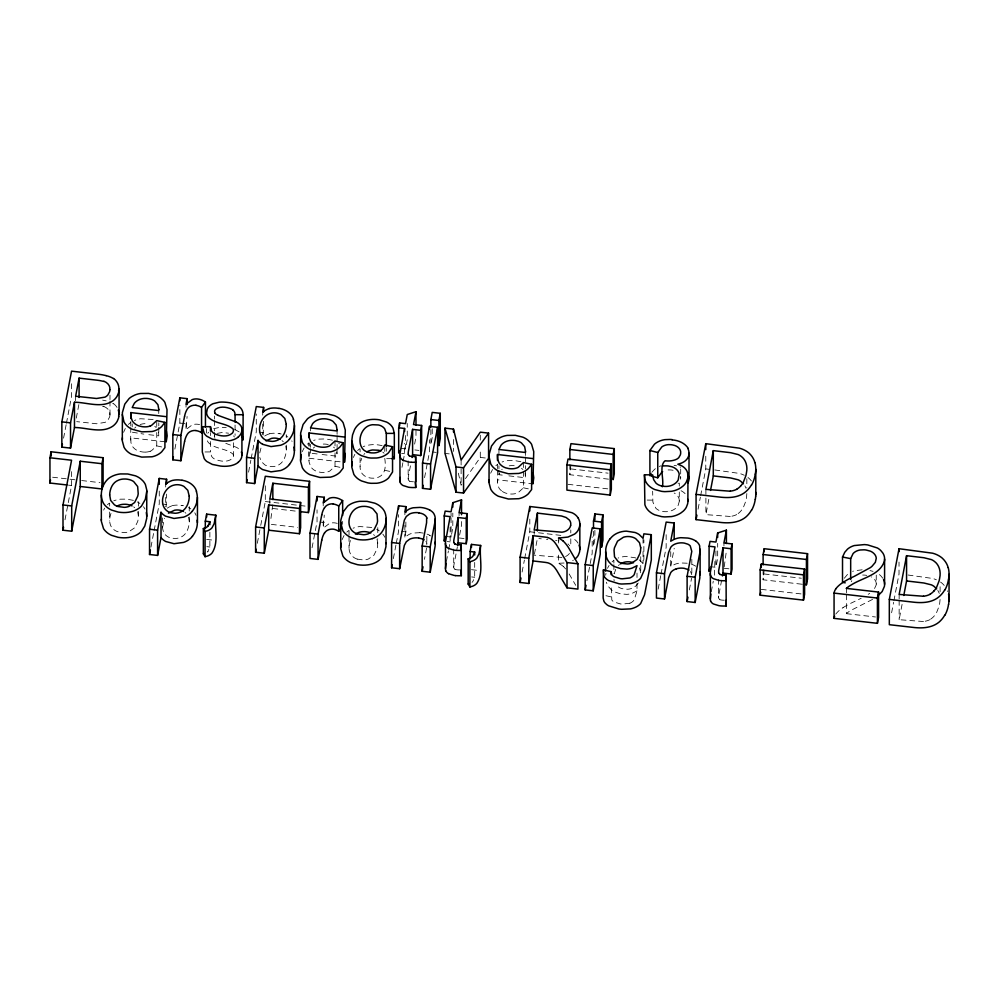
<?xml version="1.0" encoding="UTF-8"?>
<svg xmlns="http://www.w3.org/2000/svg" width="999" height="999" viewBox="0 0 999 999"><rect width="100%" height="100%" fill="white"/><g stroke="black" fill="none" stroke-linecap="round" stroke-linejoin="round"><path stroke-width="0.75" stroke-dasharray="5 3.75" d="M138.424 511.376L138.212 518.981A40.385 31.219 0 0 1 137.675 521.565L134.615 527.797L128.983 531.668A12.388 9.578 0 0 1 124.288 532.617L117.857 531.755A12.4 9.59 0 0 1 114.361 530.007C108.416 526.136 108.903 517.819 111.538 512.1M357.217 559.115A12.4 9.59 0 0 1 353.708 557.367C347.777 553.496 348.264 545.192 350.899 539.46M144.93 452.122L143.856 452.085A16.483 12.75 0 0 1 142.033 451.898L139.298 451.273A12.937 10.002 0 0 1 134.803 448.913L133.454 447.639A13.474 10.415 0 0 1 132.33 446.178L130.956 442.744L130.794 437.862L166.234 441.92M335.015 452.897L335.015 466.271L329.807 471.041A10.777 8.329 0 0 1 328.509 471.615A11.963 9.253 0 0 1 323.201 472.49L322.14 472.477A16.483 12.75 0 0 1 320.317 472.277L317.582 471.653A12.937 10.002 0 0 1 313.074 469.293L311.725 468.019A13.474 10.415 0 0 1 310.614 466.558L309.028 461.825L309.066 452.297M501.51 490.834L500.162 489.56A13.474 10.415 0 0 1 499.038 488.099L497.664 484.665L497.502 479.795L532.942 483.841M189.236 516.97C190.022 524.975 187.737 535.576 178.821 537.937A11.026 8.516 0 0 1 175.037 538.511L171.154 538.074A10.852 8.392 0 0 1 167.82 536.725C160.752 532.917 162.537 523.189 162.587 516.808M286.263 445.104C287.038 453.109 284.752 463.698 275.849 466.071A11.026 8.516 0 0 1 272.065 466.645L268.182 466.208A10.852 8.392 0 0 1 264.835 464.86L261.363 461.638L259.777 457.492M746.84 493.568L746.453 498.089A60.489 46.753 0 0 1 745.816 501.161L743.281 507.667A28.472 22.003 0 0 1 742.045 509.577L740.659 511.276A18.506 14.311 0 0 1 736.663 514.535M162.587 527.21L164.485 518.319M384.777 458.404C385.651 464.647 386.126 473.451 379.42 476.748A11.014 8.516 0 0 1 373.926 478.196L371.665 478.159A15.397 11.901 0 0 1 369.642 477.872L367.045 477.147A11.538 8.916 0 0 1 363.836 475.337C358.641 471.316 359.727 463.748 361.7 458.329M408.204 479.358L408.254 477.597A39.972 30.894 0 0 1 408.491 476.111L411.226 461.8M453.746 567.519L453.796 565.759A39.972 30.894 0 0 1 454.046 564.285L457.33 547.102M718.618 597.802L718.656 596.041M876.26 575.112L876.198 584.927L874.15 589.36M680.706 468.993L680.644 478.733A13.961 10.789 0 0 1 680.581 479.158M679.295 492.045L679.27 501.473L678.234 505.157A13.024 10.065 0 0 1 675.324 508.591L674.313 509.29A14.91 11.526 0 0 1 672.627 510.227L672.04 510.489A12.875 9.953 0 0 1 666.358 511.7L664.984 511.688A15.684 12.125 0 0 1 662.999 511.488L661.313 511.163A11.626 8.991 0 0 1 655.906 508.316L652.884 502.085L652.647 491.221M940.084 599.475L939.709 603.146A60.489 46.753 0 0 1 939.072 606.218L936.538 612.712A28.472 22.003 0 0 1 935.301 614.635L933.928 616.321A18.506 14.311 0 0 1 929.919 619.58M148.801 434.69L158.754 435.826L158.604 432.13M322.103 454.508L337.038 456.218L336.775 452.035M508.878 475.861L525.462 477.759L525.099 473.139M109.977 414.822L109.902 415.596A17.083 13.199 0 0 1 109.565 417.058L107.88 420.179A10.015 7.742 0 0 1 104.995 422.402L96.516 423.751L76.686 421.64M605.681 575.199L605.794 574.263A32.517 25.137 0 0 1 605.993 573.314M259.752 452.947L261.201 447.165M426.585 548.014L424.438 559.353M637.012 583.491L637.012 590.921L634.215 599.912A10.927 8.454 0 0 1 629.87 603.246M63.561 438.174L66.134 424.762M66.421 423.264L71.553 396.428L71.553 381.556M76.274 418.119L78.871 404.533M64.997 519.78L71.566 485.502L71.566 470.629M150.974 547.027L153.834 532.08M154.121 530.581L159.266 503.683L159.266 488.823M174.875 449.1L179.857 423.077L179.857 405.244M166.146 506.905L166.596 494.118M199.575 424.612A14.336 11.076 0 0 0 197.552 424.238A9.203 7.118 0 0 0 192.145 424.912L186.039 429.483L187.1 416.483M248.564 472.165L250.849 460.214M251.136 458.716L256.281 431.818L256.281 413.986M263.162 435.04L263.624 420.766M257.317 543.281L260.452 526.885M260.739 525.387L265.309 501.535L265.309 485.189M270.929 518.493L272.839 504.045M312.063 547.739L317.045 521.728L317.045 509.84M337.262 523.389A14.336 11.076 0 0 0 334.752 522.877A9.203 7.118 0 0 0 329.333 523.551L323.226 528.121L324.288 515.122M401.998 467.307L402.859 462.774M403.146 461.276L404.595 453.721L404.595 443.319M401.086 448.376L405.519 448.876L407.255 439.785L407.255 423.439M414.622 444.093L415.984 436.963L415.984 429.533M393.344 558.603L395.979 544.83M396.278 543.294L398.613 531.043L398.613 514.697M419.93 532.667L413.174 533.054A16.134 12.475 0 0 0 409.203 534.34L404.87 537.1L405.869 531.88L405.869 519.992M424.575 477.647L429.545 451.623L429.545 439.735M446.378 561.513L448.401 550.948M448.688 549.438L450.137 541.883L450.137 527.022M445.154 536.376L451.061 537.05L452.809 527.947L452.809 513.086M459.615 535.114L461.526 525.124L461.526 519.18M522.102 572.027L524.388 560.102M524.675 558.616L529.807 531.768L529.807 516.908M534.415 554.095L537.425 538.361L541.308 538.811M608.528 479.158L569.855 474.737L570.966 464.473M586.925 580.731L592.195 553.184L592.195 536.838M639.135 559.802L643.031 563.511L643.88 559.09L643.88 539.772M658.166 589.11L660.739 575.686M661.026 574.2L666.158 547.352L666.158 532.492M687.225 563.224L680.756 562.961A17.47 13.499 0 0 0 675.049 564.248L670.729 566.47L674.213 548.276M698.064 509.19L700.349 497.265M700.636 495.766L705.769 468.931L705.769 452.584M689.335 589.922L691.558 578.284M730.257 516.471L705.893 514.635L709.128 497.689M711.251 591.795L713.274 581.218M714.422 575.187L714.997 558.791M710.027 566.645L715.933 567.32L717.669 558.229L717.669 543.369M721.64 580.244L718.905 594.555A39.972 30.894 0 0 0 718.656 596.041M724.213 566.82L726.398 550.948M801.785 584.203L763.111 579.782L764.223 569.517M891.608 612.749L893.606 602.31M893.893 600.824L899.025 573.975L899.025 562.087M923.513 621.528L899.15 619.692L902.397 602.747M209.865 532.142L209.865 547.002L207.967 551.273M474.687 562.425L474.687 577.285L472.789 581.543A7.842 6.069 0 0 1 472.052 582.342M132.392 432.217L143.831 434.128M317.133 453.933L310.502 453.184L310.876 452.023M502.247 475.099L498.938 474.725L499.537 473.014M123.576 432.33L125.3 428.459M342.095 539.635L344.056 535.489M353.384 457.48L354.52 454.957A28.034 21.666 0 0 1 354.857 454.358M302.21 451.685L304.108 447.964M490.646 473.226L492.544 469.505M615.709 569.343L614.485 572.989A42.532 32.88 0 0 0 614.323 573.801M851.335 581.668L851.822 580.669M103.621 510.102L104.695 508.129M458.354 473.189L461.113 485.277L461.988 483.816M638.261 583.004L635.676 586.138L631.768 588.374A11.601 8.966 0 0 1 627.384 589.26L622.04 588.648A11.501 8.891 0 0 1 618.181 586.813L616.82 585.664M844.305 578.259L847.477 574.45A17.045 13.174 0 0 1 849.5 572.951M465.447 478.633L480.294 457.43L480.294 450M156.743 432.517L156.743 445.891L151.536 450.661A10.777 8.329 0 0 1 150.237 451.236M523.451 471.466L523.451 487.812L518.244 492.582A10.777 8.329 0 0 1 516.945 493.156A11.963 9.253 0 0 1 511.638 494.043L510.576 494.018A16.483 12.75 0 0 1 508.741 493.818L506.018 493.194A12.937 10.002 0 0 1 501.51 490.834M651.897 472.265L654.507 469.418A18.269 14.123 0 0 1 655.731 468.444M363.886 454.495L364.81 453.484M357.642 450.574L358.604 449.65A17.732 13.711 0 0 1 359.628 448.801M128.409 424.463L129.146 423.776A20.355 15.734 0 0 1 130.769 422.527M618.456 565.459L619.455 564.597M107.455 504.745L108.267 504.02A18.881 14.598 0 0 1 109.128 503.346M346.815 532.117L347.627 531.393A18.881 14.598 0 0 1 348.489 530.719M869.692 593.369L868.206 594.343M637.012 590.921L632.13 593.356A16.021 12.388 0 0 1 626.773 594.355L620.579 593.868L614.51 591.87A16.796 12.975 0 0 1 611.313 589.76L608.816 587.025A25.862 19.992 0 0 1 606.381 582.255M842.969 607.642L847.564 604.944A118.394 91.508 0 0 1 854.432 601.548L861.188 598.264M572.677 560.564L573.351 560.177M872.577 599.388L851.123 610.277A24.363 18.831 0 0 0 850.436 610.676A27.01 20.867 0 0 0 846.378 613.648L846.39 594.343M217.332 433.379L222.09 432.492L228.534 433.191M213.661 428.708L219.131 427.485A22.715 17.557 0 0 1 221.728 427.322L226.236 427.535M629.857 603.221L622.252 604.095A25.737 19.893 0 0 1 620.254 603.883L614.123 602.022A9.503 7.343 0 0 1 613.036 601.298A6.044 4.67 0 0 1 611.825 599.962L611.088 585.014M561.913 557.454L534.203 555.144M564.073 563.011L558.491 563.286L558.491 552.884M862.137 569.792L854.332 570.816A17.895 13.836 0 0 0 852.622 571.391M205.02 451.96L210.464 451.923L211.476 456.081A9.74 7.53 0 0 0 212.475 457.417A9.515 7.355 0 0 0 214.635 459.078C219.992 461.401 227.472 462.712 232.243 458.504A6.219 4.808 0 0 0 232.954 457.492A6.431 4.97 0 0 0 233.404 455.856L233.404 442.482M391.658 458.641L386.313 458.666L385.976 456.855M862.661 575.049L864.035 575.074A18.432 14.248 0 0 1 866.133 575.287L866.795 575.387M647.177 500.074L652.647 500.137M705.769 468.931L708.778 469.268M714.809 469.955L739.41 473.426A23.077 17.845 0 0 1 744.292 475.287M179.857 423.077L187.1 423.913M259.216 432.155L263.624 432.654M414.872 449.95L418.931 450.412M432.23 451.935L436.263 452.397M444.992 453.396L449.238 453.883M480.294 457.43L485.814 458.054M570.966 468.931L608.091 473.164M401.635 453.384L404.595 453.721M568.019 484.315L608.241 488.911M309.066 458.241L344.505 462.3M52.622 477.222L75.562 479.845M81.681 480.544L100.037 482.642M265.309 501.535L306.506 506.243M529.807 531.768L562.999 535.651M908.066 575.012L932.666 578.471A23.077 17.845 0 0 1 936.375 579.795M546.503 539.398L547.802 539.547M555.581 540.447L556.88 540.584M68.481 485.139L71.566 485.502M272.839 508.503L297.59 511.338M162.2 504.02L166.596 504.52M319.942 522.052L324.288 522.552M401.523 531.381L405.869 531.88M459.078 537.962L464.473 538.573M723.938 568.244L729.332 568.856M764.223 573.975L801.348 578.221M447.19 541.545L450.137 541.883M271.378 524.388L297.54 527.372M761.275 589.373L801.498 593.968M206.656 539.398L212.775 540.097M471.478 569.667L477.597 570.367M846.39 613.661L875.499 616.982M206.83 546.653L209.865 547.002M471.64 576.935L474.687 577.285M558.179 540.734L559.078 540.846M102.647 400.137L106.181 400.874M279.058 433.616L279.782 433.741M182.03 505.482L182.755 505.606A18.769 14.498 0 0 1 183.491 505.706M673.064 470.292L672.502 470.179A14.835 11.464 0 0 0 670.779 469.955L668.531 469.917A10.752 8.317 0 0 0 664.46 470.754M523.451 487.812L531.618 489.56M335.015 466.271L343.194 468.019M156.743 445.891L164.91 447.639M328.221 444.555L326.785 444.28A16.009 12.375 0 0 0 324.663 444.068L322.677 444.08A12.612 9.74 0 0 0 319.568 444.58M384.777 470.292L392.545 471.99M870.004 570.591L873.039 571.378M605.981 595.704L611.088 596.903M102.597 406.343L103.884 406.693M371.715 527.447L359.752 526.56A21.366 16.521 0 0 0 353.122 528.196M382.08 445.654L379.458 445.104A28.584 22.103 0 0 0 376.81 444.755A23.589 18.232 0 0 0 365.796 445.741A17.732 13.711 0 0 0 363.124 446.74M153.134 419.505L140.547 418.743A19.992 15.46 0 0 0 134.428 420.492M133.416 500.374L126.648 499.125L120.392 499.188A21.366 16.521 0 0 0 113.774 500.824M520.879 461.725L514.135 460.464L507.255 460.664A19.992 15.46 0 0 0 502.097 462.013M332.442 440.184L325.699 438.923L318.818 439.123A19.992 15.46 0 0 0 313.661 440.472M357.217 559.115L363.648 559.977A12.388 9.578 0 0 0 368.344 559.04L373.976 555.157L377.023 548.926A40.385 31.219 0 0 0 377.572 546.341L377.784 538.748M225.799 443.331L236.164 447.24A12.45 9.628 0 0 1 239.748 449.712M234.802 429.495L239.872 432.305M681.043 490.734L681.618 491.033A14.773 11.414 0 0 1 685.714 494.368M429.632 535.289L430.744 535.926M133.704 506.88L134.69 507.667M521.49 468.256L522.914 469.493M154.783 426.336L156.206 427.572M282.005 440.584L283.329 441.783M184.977 512.45L185.876 513.224M373.564 534.615L374.525 535.464M568.031 543.943L568.768 544.617M333.554 447.102L334.49 447.952M563.236 566.408L562.599 565.859A26.948 20.829 0 0 0 558.466 563.311M690.509 571.503L691.745 574.637M882.791 578.234L880.793 575.811A17.695 13.674 0 0 0 878.133 573.701M578.071 543.181L577.484 542.295A14.585 11.276 0 0 0 572.514 538.211M937.824 590.397L939.31 593.381M569.155 573.975L575.724 585.302M744.904 485.889L746.053 488.324M639.485 567.932L640.734 573.064M196.116 515.409L195.604 514.323A18.769 14.498 0 0 0 194.743 512.774M377.023 539.16L377.784 543.206M137.662 511.8L138.424 515.834M188.599 517.332L189.236 521.428M285.814 446.078L286.263 449.562M426.648 543.394L426.81 544.555M614.173 580.831L613.96 579.457M233.404 455.856L233.379 455.357A4.645 3.596 0 0 0 232.854 453.983C226.011 448.339 215.472 449.125 208.803 442.969A11.089 8.579 0 0 1 207.542 441.246L207.23 440.634A11.888 9.178 0 0 1 206.793 439.385M876.26 584.028L876.26 583.591A10.652 8.229 0 0 0 874.874 579.882L874.575 579.507A12.438 9.615 0 0 0 873.9 578.758A11.426 8.841 0 0 0 871.34 576.885M680.706 477.909L680.669 477.097A9.665 7.468 0 0 0 680.544 476.323M679.295 500.961L679.195 499.463A12.013 9.291 0 0 0 677.572 495.854A12.999 10.052 0 0 0 676.46 494.655A12.125 9.378 0 0 0 674.188 493.007M940.096 586.738L940.096 592.682M899.15 594.43L899.15 598.888M899.15 600.374L899.15 619.692M846.39 588.399L846.39 592.857M763.111 569.38L763.111 579.782M746.84 478.708L746.84 487.624M723.938 542.981L723.938 545.953M718.568 579.333L718.568 597.165M715.933 550.973L715.933 567.32M705.893 489.373L705.893 514.635M691.82 559.24L691.82 574.1M679.295 483.129L679.295 486.101M670.729 551.61L670.729 566.47M643.031 538.249L643.031 544.193M643.031 551.623L643.031 563.511M640.734 556.718L640.734 573.801M637.012 573.089L637.012 577.547M613.886 560.152L613.886 563.124M613.886 564.61L613.886 573.526M594.88 530.294L594.88 539.21L593.506 546.366L593.506 530.019M570.791 529.945L570.791 532.917M570.791 538.861L570.791 546.291M569.855 464.335L569.855 474.737M558.491 538.024L558.491 543.968M534.203 529.87L534.203 534.328M525.462 452.497L525.462 455.469M525.462 456.955L525.462 468.843M525.462 470.329L525.462 477.759M523.451 462.549L523.451 469.98M498.938 449.463L498.938 453.921M498.938 465.809L498.938 468.781M498.938 470.267L498.938 474.725M497.377 464.16L497.377 468.618M497.377 470.104L497.377 481.993M480.294 435.139L480.294 441.083M461.113 460.015L461.113 485.277M459.078 512.699L459.078 515.671M453.708 549.05L453.708 566.883M453.484 439.498L453.484 451.398M451.061 513.274L451.061 516.246M451.061 517.732L451.061 537.05M432.217 428.733L432.217 437.649L430.856 444.817L430.856 428.471M426.835 536.313L426.835 543.743M408.166 460.889L408.166 478.721M405.519 435.502L405.519 448.876M404.87 511.838L404.87 514.81M404.87 525.212L404.87 537.1M386.313 448.264L386.313 451.236M384.777 446.516L384.777 452.46M377.784 527.609L377.784 533.553M360.077 448.913L360.077 451.885M360.077 457.829L360.077 466.745M349.026 530.469L349.026 534.927M349.026 536.413L349.026 548.301M342.645 521.391L342.645 524.363M337.088 429.807L337.088 434.265M337.088 435.751L337.088 447.639M337.038 448.788L337.038 456.218M335.015 441.009L335.015 446.953M323.226 502.859L323.226 505.831M323.226 520.691L323.226 528.121M310.502 427.922L310.502 430.894M310.502 444.268L310.502 447.24M310.502 448.726L310.502 453.184M309.066 443.381L309.066 446.353M308.953 442.619L308.953 445.591M308.953 451.536L308.953 460.452M286.263 434.702L286.263 437.674M269.83 498.951L269.83 503.409M262.712 412.162L262.712 415.134M262.712 424.051L262.712 434.465M235.065 425.062L235.065 435.464M214.585 416.071L214.585 419.043M214.585 420.529L214.585 430.931M214.585 432.417L214.585 436.875M210.464 432.604L210.464 435.576M210.464 441.521L210.464 451.923M206.568 428.534L206.568 432.992M189.236 506.568L189.236 511.026M186.039 404.22L186.039 407.192M186.039 423.539L186.039 429.483M165.684 484.04L165.684 487.012M165.684 497.415L165.684 506.331M158.754 410.564L158.754 413.536M158.804 422.802L158.804 425.774M158.804 427.26L158.754 435.826M156.743 422.115L156.743 426.573M138.424 501.723L138.424 506.181M132.218 423.888L132.218 426.86M130.794 421.516L130.794 425.974M130.794 427.46L130.669 440.072M109.99 395.129L109.99 399.588M109.99 401.074L109.99 414.448M109.665 503.109L109.665 506.081M109.665 512.025L109.665 520.941M75.624 396.253L75.624 400.711M113.686 403.746A18.494 14.298 0 0 1 117.395 408.042M112.7 403.384A20.442 15.797 0 0 1 113.511 403.858M103.983 406.531A10.789 8.342 0 0 1 109.865 414.822M150.25 451.248A11.963 9.253 0 0 1 144.93 452.11M134.665 428.171A13.424 10.377 0 0 1 135.901 426.96M140.11 424.575A12.612 9.74 0 0 1 144.405 423.688L146.391 423.688A16.009 12.375 0 0 1 148.514 423.901M214.997 438.311A4.695 3.634 0 0 1 214.797 437.887M214.585 437.025A4.695 3.634 0 0 1 214.76 435.814M233.579 435.889A8.317 6.431 0 0 1 234.353 436.988M207.842 433.254A12.2 9.428 0 0 1 208.604 432.23M279.795 433.691A18.769 14.498 0 0 1 281.206 434.016M286.214 436.001A18.769 14.498 0 0 1 287.862 437.038M291.758 440.896A18.769 14.498 0 0 1 292.083 441.396M269.33 433.778A17.495 13.524 0 0 1 279.008 433.728M264.71 436.014A18.631 14.398 0 0 1 269.343 433.841M338.711 443.281A19.53 15.097 0 0 1 339.473 443.868M307.43 444.155A20.355 15.734 0 0 1 308.216 443.519M313.324 448.139A13.424 10.377 0 0 1 314.635 446.978M382.779 452.122A10.215 7.905 0 0 1 384.028 453.209M413.424 481.755A13.024 10.065 0 0 1 409.303 481.231M409.415 480.956A3.459 2.672 0 0 1 408.254 479.595M495.866 465.696A20.355 15.734 0 0 1 497.477 464.448M501.76 469.68A13.424 10.377 0 0 1 502.172 469.268M509.215 465.846A12.612 9.74 0 0 1 511.113 465.621L513.099 465.609A16.009 12.375 0 0 1 515.222 465.821M674.075 465.359A19.605 15.147 0 0 1 676.585 465.846M680.082 467.008A19.605 15.147 0 0 1 680.631 467.245M659.215 466.483A18.269 14.123 0 0 1 660.751 465.884M678.483 483.166A8.454 6.543 0 0 1 678.109 483.504M751.398 480.944A27.373 21.154 0 0 0 748.888 478.259A23.077 17.845 0 0 0 747.976 477.522M736.7 514.572A15.11 11.676 0 0 1 730.244 516.408M143.444 506.755A20.367 15.747 0 0 1 145.005 509.053M137.325 501.935A20.355 15.734 0 0 1 139.897 503.471M188.624 507.567A18.769 14.498 0 0 1 190.834 508.903M172.303 505.644A17.495 13.524 0 0 1 181.993 505.606M167.295 508.154A18.631 14.398 0 0 1 172.328 505.706M208.042 551.298A7.842 6.069 0 0 1 207.23 552.072M382.804 534.115A20.367 15.747 0 0 1 384.777 537.237M376.685 529.295A20.355 15.734 0 0 1 379.245 530.844M425.886 541.446A9.441 7.293 0 0 1 427.035 543.294M419.93 532.717A20.292 15.684 0 0 1 423.239 533.104M427.085 534.128A20.292 15.684 0 0 1 429.67 535.239M459.652 569.905A13.024 10.065 0 0 1 454.845 569.393M454.97 569.118A3.459 2.672 0 0 1 453.796 567.757M563.286 566.383A46.204 35.714 0 0 1 565.621 568.943M569.38 545.317A9.578 7.405 0 0 1 569.655 545.679M569.418 553.421A10.952 8.467 0 0 1 568.044 554.932A10.09 7.805 0 0 1 565.546 556.493M635.926 558.079A16.371 12.65 0 0 0 635.039 557.754L626.336 556.48A18.906 14.61 0 0 0 618.081 558.066M612.025 561.938A18.906 14.61 0 0 1 613.498 560.664M607.529 568.319A32.517 25.137 0 0 1 609.078 565.471M691.87 564.373A18.182 14.061 0 0 1 695.704 566.183M724.287 600.199A13.024 10.065 0 0 1 719.705 599.675M719.829 599.4A3.459 2.672 0 0 1 718.656 598.039M835.751 614.11A30.981 23.951 0 0 1 843.019 607.692M944.205 585.426A27.373 21.154 0 0 0 942.144 583.316A23.077 17.845 0 0 0 940.246 581.88M947.489 590.871A27.373 21.154 0 0 1 947.739 591.545M929.957 619.63A15.11 11.676 0 0 1 923.501 621.465"/><path stroke-width="1.5" d="M236.151 422.003A12.45 9.628 0 0 1 240.884 425.836A10.952 8.467 0 0 1 241.895 429.495L241.746 431.406A13.924 10.764 0 0 1 238.262 436.988M238.262 462.25A13.924 10.764 0 0 0 241.795 456.668L241.92 454.757A10.952 8.467 0 0 0 241.346 452.035M674.213 523.014L670.729 541.208L674.163 539.335L674.213 523.014L666.158 522.09L656.455 572.802L656.455 598.064L664.51 598.975L664.51 573.713L668.581 552.572L670.766 547.29A10.852 8.392 0 0 1 676.236 543.631A13.412 10.365 0 0 1 683.254 542.944A15.335 11.851 0 0 1 684.402 543.119L687.811 544.168A8.329 6.431 0 0 1 690.247 545.929L691.783 551.348L687.112 576.298L687.112 601.56L695.167 602.484L699.837 577.897L699.762 571.578M695.654 540.971L696.053 541.246A12.138 9.378 0 0 1 699.675 545.904L699.837 552.634L695.167 577.222L695.167 602.484M399.987 481.793L399.937 453.783L404.595 428.459L398.688 427.784L399.612 422.939L405.519 423.613L407.255 414.523L415.984 411.7L415.984 425.075M399.875 480.394L400.124 477.422M429.632 510.014L430.744 510.664A11.314 8.741 0 0 1 433.641 513.349A15.934 12.313 0 0 1 435.177 517.907A11.801 9.128 0 0 1 435.252 518.731L435.164 520.292A61.838 47.802 0 0 1 434.877 522.34L430.207 546.928L430.207 572.19L422.152 571.278L422.152 546.016L426.585 522.739L426.648 518.131M435.252 518.731L435.164 545.554A61.838 47.802 0 0 1 434.877 547.602L430.207 572.19M445.754 570.716A5.744 4.433 0 0 1 445.542 569.954L445.479 541.945L450.137 516.62L444.23 515.946L445.154 511.101L451.061 511.788L452.809 502.684L461.526 499.862L461.526 514.722M445.429 568.556L446.091 563.024M710.626 600.986A5.744 4.433 0 0 1 710.401 600.237L710.351 572.227L714.997 546.903L709.09 546.228L710.027 541.383L715.933 542.057L717.669 532.966L726.398 530.144L726.398 543.518M710.289 598.838L710.826 593.98M146.803 491.008L145.342 499.3L141.521 506.031A20.03 15.485 0 0 1 133.004 511.226A23.826 18.419 0 0 1 121.166 512.437A29.171 22.552 0 0 1 117.969 512L111.601 510.089A20.08 15.522 0 0 1 106.581 506.918L105.207 505.569A19.243 14.873 0 0 1 103.496 503.321C99.113 495.467 101.661 484.615 108.267 478.758A18.881 14.598 0 0 1 112.013 476.348L112.887 475.936A21.366 16.521 0 0 1 120.392 473.926L127.735 473.976L135.452 475.824A20.355 15.734 0 0 1 140.672 478.796L142.807 480.769A20.367 15.747 0 0 1 145.429 484.615L146.778 490.022L146.716 518.319L144.805 526.023L141.521 531.293A20.03 15.485 0 0 1 133.004 536.488A23.826 18.419 0 0 1 121.166 537.699A29.171 22.552 0 0 1 117.969 537.275L111.601 535.352A20.08 15.522 0 0 1 106.581 532.18L105.207 530.831A19.243 14.873 0 0 1 103.496 528.583L101.349 521.341L101.324 495.042M386.163 518.369L385.939 546.74L384.165 553.384L380.881 558.653A20.03 15.485 0 0 1 372.365 563.848A23.826 18.419 0 0 1 360.527 565.059A29.171 22.552 0 0 1 357.33 564.635L350.961 562.724A20.08 15.522 0 0 1 345.941 559.54L344.568 558.204A19.243 14.873 0 0 1 342.857 555.956L340.709 548.701L340.809 520.254L342.982 512.2L347.627 506.131A18.881 14.598 0 0 1 351.373 503.708L352.247 503.296A21.366 16.521 0 0 1 359.752 501.286L367.095 501.336L374.8 503.184A20.355 15.734 0 0 1 380.032 506.156L382.167 508.129A20.367 15.747 0 0 1 384.777 511.975C387.712 519.005 385.651 527.659 380.881 533.391A20.03 15.485 0 0 1 372.365 538.586M150.237 425.974A10.777 8.329 0 0 0 151.536 425.399L156.743 420.629L164.91 422.365L164.91 447.639L161.701 451.81A19.168 14.823 0 0 1 155.944 455.556A18.407 14.223 0 0 1 152.01 456.78L141.746 457.105L131.681 454.358A19.755 15.272 0 0 1 127.535 451.598A20.342 15.722 0 0 1 126.161 450.249A19.943 15.422 0 0 1 124.013 447.215L122.315 440.909L122.39 412.562L124.8 404.108L129.146 398.514A20.355 15.734 0 0 1 131.643 396.69L134.428 395.229A19.992 15.46 0 0 1 140.547 393.481L148.639 393.406L156.131 395.242A19.53 15.097 0 0 1 161.201 398.226L163.262 400.199A19.905 15.385 0 0 1 164.922 402.46L167.02 409.64L166.234 441.92L167.045 435.926L166.396 431.106M122.29 439.91L122.39 437.824M311.725 442.757L313.087 444.031A12.937 10.002 0 0 0 317.582 446.403L320.317 447.015A16.483 12.75 0 0 0 322.14 447.202L323.201 447.24A11.963 9.253 0 0 0 328.521 446.366A10.777 8.329 0 0 0 329.807 445.779L335.015 441.009L343.194 442.757L343.194 468.019L339.972 472.19A19.168 14.823 0 0 1 334.228 475.936A18.407 14.223 0 0 1 330.294 477.16L320.017 477.485L309.965 474.737A19.755 15.272 0 0 1 305.806 471.978A20.342 15.722 0 0 1 304.433 470.641A19.943 15.422 0 0 1 302.285 467.594L300.587 461.288L300.674 432.942L303.084 424.488L307.43 418.893A20.355 15.734 0 0 1 309.927 417.07L312.699 415.609A19.992 15.46 0 0 1 318.818 413.861L326.923 413.786L334.403 415.621A19.53 15.097 0 0 1 339.473 418.606L341.533 420.579A19.905 15.385 0 0 1 343.194 422.839L345.292 430.032L344.505 462.3L345.092 453.334M300.562 460.289L301.236 454.882M532.942 458.578L497.502 454.52L497.664 459.403L499.038 462.837A13.474 10.415 0 0 0 500.162 464.298L501.51 465.571A12.937 10.002 0 0 0 506.006 467.944L508.741 468.556A16.483 12.75 0 0 0 510.576 468.756L511.638 468.781A11.963 9.253 0 0 0 516.958 467.907A10.777 8.329 0 0 0 518.244 467.32L523.451 462.549L531.618 464.298L531.618 489.56L528.409 493.731A19.168 14.823 0 0 1 522.664 497.477A18.407 14.223 0 0 1 518.718 498.701L508.454 499.025L498.389 496.278A19.755 15.272 0 0 1 494.243 493.518A20.342 15.722 0 0 1 492.869 492.182A19.943 15.422 0 0 1 490.721 489.135L489.023 482.829L489.11 454.483L491.508 446.029L495.866 440.434A20.355 15.734 0 0 1 498.351 438.611L501.136 437.15A19.992 15.46 0 0 1 507.255 435.402L515.359 435.327L522.839 437.162A19.53 15.097 0 0 1 527.909 440.147L529.97 442.12A19.905 15.385 0 0 1 531.63 444.38L533.728 451.573L532.942 483.841L533.753 477.847L533.104 473.026M488.998 481.83L489.11 479.745M605.581 571.091L605.794 548.988A32.517 25.137 0 0 1 610.214 538.598M101.324 520.304L101.361 519.243M340.684 547.664L341.134 543.244M386.313 446.778L386.313 433.404L384.765 428.908A10.215 7.905 0 0 0 378.371 424.962L372.577 424.712A12.125 9.378 0 0 0 368.094 425.999C360.027 430.082 356.83 443.718 363.836 450.074A11.538 8.916 0 0 0 367.045 451.885L369.642 452.609A15.397 11.901 0 0 0 371.665 452.884L373.926 452.934A11.014 8.516 0 0 0 379.433 451.498L382.567 448.938L384.777 445.03L392.545 446.728L392.545 471.99L388.611 477.934A18.644 14.411 0 0 1 384.74 480.769A19.268 14.898 0 0 1 383.241 481.506A18.594 14.373 0 0 1 376.66 483.266L371.153 483.316A27.935 21.591 0 0 1 367.819 482.879L361.626 480.981A19.218 14.86 0 0 1 356.768 477.834L355.444 476.498A19.168 14.823 0 0 1 353.808 474.275L351.773 467.095L351.76 440.809L352.535 434.977L354.52 429.695A28.034 21.666 0 0 1 356.755 426.311L358.604 424.388A17.732 13.711 0 0 1 365.796 420.504A23.589 18.232 0 0 1 376.81 419.493A28.584 22.103 0 0 1 379.458 419.842L386.613 422.065A16.583 12.812 0 0 1 393.007 428.171L394.33 433.366L394.33 458.628L391.658 458.641M351.76 466.071L352.222 461.7M687.687 448.176A16.558 12.8 0 0 1 688.86 454.982A14.236 11.001 0 0 1 685.426 460.714A14.91 11.526 0 0 1 680.082 463.573L677.821 464.223L681.618 465.771A14.773 11.414 0 0 1 687.637 472.989L687.874 476.898A23.901 18.469 0 0 1 687.512 478.921L686.325 481.993A18.894 14.598 0 0 1 683.179 485.939L680.968 487.637A23.152 17.895 0 0 1 678.371 489.123L677.459 489.547A20.942 16.184 0 0 1 671.528 491.296L664.909 491.645A29.346 22.69 0 0 1 661.488 491.321L654.845 489.56A19.443 15.022 0 0 1 649.6 486.401A20.817 16.084 0 0 1 647.827 484.652A19.381 14.985 0 0 1 644.879 479.358L644.43 474.787L652.647 474.875L653.646 479.645L655.906 483.041A11.626 8.991 0 0 0 661.313 485.901L662.999 486.226A15.684 12.125 0 0 0 664.984 486.413L666.358 486.426A12.875 9.953 0 0 0 672.04 485.227L672.627 484.965A14.91 11.526 0 0 0 674.313 484.028L675.324 483.316A13.024 10.065 0 0 0 678.234 479.895L679.195 474.2A12.013 9.291 0 0 0 677.572 470.591A12.999 10.052 0 0 0 676.46 469.393A12.125 9.378 0 0 0 672.015 466.783L668.169 465.946A24.675 19.081 0 0 0 662.362 466.034M687.949 475.736L687.874 502.16A23.901 18.469 0 0 1 687.512 504.195L686.325 507.255A18.894 14.598 0 0 1 683.179 511.201L680.968 512.899A23.152 17.895 0 0 1 678.371 514.385L677.459 514.81A20.942 16.184 0 0 1 671.528 516.57L664.909 516.92A29.346 22.69 0 0 1 661.488 516.583L654.845 514.822A19.443 15.022 0 0 1 649.6 511.663A20.817 16.084 0 0 1 647.827 509.915A19.381 14.985 0 0 1 644.879 504.62L644.43 474.787M845.229 582.829L842.519 582.292L842.519 557.03L844.754 552.285L847.477 549.175A17.045 13.174 0 0 1 850.998 546.84A17.895 13.836 0 0 1 854.332 545.554L864.335 544.592A34.141 26.386 0 0 1 867.781 544.942L877.384 547.976A17.695 13.674 0 0 1 880.793 550.549L882.791 552.971A16.821 12.999 0 0 1 884.527 557.604L884.577 559.74A20.792 16.071 0 0 1 884.377 561.213C879.707 575.249 862.237 577.822 851.123 585.014A24.363 18.831 0 0 0 850.436 585.414A27.01 20.867 0 0 0 846.378 588.386M884.602 559.015L884.577 585.002A20.792 16.071 0 0 1 884.377 586.475L882.142 591.583L877.597 596.091M755.731 470.816L755.356 474.1M755.731 496.078L755.356 499.363M949 575.874L948.613 579.145M949 601.136L948.613 604.407M109.977 389.56L109.902 390.334A17.083 13.199 0 0 1 109.565 391.795L107.88 394.917A10.015 7.742 0 0 1 104.995 397.14L96.516 398.489L75.624 396.253L79.083 378.134L96.591 380.132A78.434 60.627 0 0 1 99.763 380.557L103.884 381.431M166.234 416.658L130.794 412.599L130.832 416.845L132.33 420.916A13.474 10.415 0 0 0 133.454 422.377L134.803 423.651A12.937 10.002 0 0 0 139.298 426.011L142.033 426.635A16.483 12.75 0 0 0 143.856 426.823L144.93 426.86A11.963 9.253 0 0 0 150.25 425.986M344.505 437.038L309.066 432.979L309.228 437.862L310.614 441.296A13.474 10.415 0 0 0 311.725 442.757M66.933 484.965L49.95 483.029L49.95 457.767L51.099 451.773L103.097 457.717L103.097 482.992L101.948 488.973L80.245 486.488L80.245 461.226L101.948 463.711L101.948 488.973M49.95 483.029L50.524 480.032M118.906 391.084A25.2 19.468 0 0 1 118.431 393.119L117.195 396.029A19.705 15.222 0 0 1 112.875 400.874C101.623 408.566 86.601 402.235 74.475 402.247L74.475 427.51L70.529 448.114L61.851 447.127L61.851 421.865L71.553 371.153L97.877 374.175A86.039 66.508 0 0 1 102.035 374.762L106.181 375.612M61.851 447.127L62.425 444.143M70.529 448.114L70.529 422.852L74.475 402.247M80.245 486.488L71.691 531.206L62.999 530.219L62.999 504.957L71.566 460.227L49.95 457.767M62.999 530.219L63.574 527.235M71.691 531.206L71.691 505.944L80.245 461.226M101.948 463.711L103.097 457.717M157.592 555.419L157.592 530.157L161.014 512.275L161.014 537.537L157.592 555.419L149.538 554.495L149.538 529.233L159.266 478.421L166.596 479.258L166.596 483.716M149.538 554.495L150.399 550.012M184.565 441.508L180.881 460.739L172.827 459.815L172.827 434.553L179.857 397.814L187.1 398.651L187.1 404.595M165.684 484.04L166.596 479.258M172.827 459.815L173.414 456.755M187.1 398.651L186.039 404.22L192.145 399.65A9.203 7.118 0 0 1 197.552 398.976A14.336 11.076 0 0 1 202.535 400.374L205.444 401.948L205.444 427.21M180.881 460.739L180.881 435.477L184.565 416.246M205.307 528.646L205.307 521.216L206.656 514.135L215.834 515.184C214.198 527.21 219.231 542.145 212.013 553.059A10.902 8.429 0 0 1 207.48 556.031L205.082 556.705L203.359 553.796L203.359 528.521A7.842 6.069 0 0 0 208.042 526.036M215.834 515.184L214.148 523.676L212.013 527.797A10.902 8.429 0 0 1 207.48 530.769L205.082 531.443L203.359 528.521M262.675 444.305A16.821 12.999 0 0 1 258.004 440.422L258.042 465.671L254.62 483.553L246.566 482.629L246.566 457.367L256.281 406.556L263.624 407.392L263.624 411.85M246.566 482.629L247.128 479.645M263.624 407.392L262.712 412.162A18.631 14.398 0 0 1 269.343 408.579M254.62 483.553L254.62 458.279L258.042 440.409M268.694 530.194L299.475 533.716L299.475 508.454L268.694 504.932L268.694 530.194L264.285 553.221L255.607 552.235L255.607 526.972L265.309 476.261L309.565 481.331L309.565 506.593L308.416 512.574L300.687 511.688M255.607 552.235L256.169 549.25M264.285 553.221L264.285 527.959L268.694 504.932M308.416 512.574L308.416 487.312L272.839 483.241L269.83 498.951L300.624 502.46L300.624 527.722L299.475 533.716M299.475 508.454L300.624 502.46M308.416 487.312L309.565 481.331M321.753 540.147L318.069 559.378L310.015 558.453L310.015 533.191L317.045 496.466L324.288 497.29L324.288 501.748M324.288 497.29L323.226 502.859L329.333 498.289A9.203 7.118 0 0 1 334.752 497.627A14.336 11.076 0 0 1 339.722 499.025L342.645 500.586L342.645 515.447M318.069 559.378L318.069 534.115L321.753 514.885M399.15 450.624L398.688 453.047L398.688 427.784M412.599 429.37L412.599 454.632L420.704 455.569L420.704 430.307L412.599 429.37L408.491 450.849A39.972 30.894 0 0 0 408.254 452.335L408.204 454.095M415.984 411.7L413.524 424.538L421.628 425.462L421.628 450.724L420.704 455.569M418.818 538.024A15.46 11.951 0 0 0 417.145 537.874L416.521 537.849A13.124 10.14 0 0 0 409.578 539.223L406.293 541.758L404.333 545.429L399.65 568.706L391.596 567.782L391.596 542.519L398.613 505.781L405.869 506.618L405.869 512.562M412.05 457.505L412.599 454.632M391.596 567.782L392.182 564.722M405.869 506.618L404.87 511.838L409.203 509.078A16.134 12.475 0 0 1 413.174 507.779L419.93 507.405A20.292 15.684 0 0 1 429.67 509.977M420.704 430.307L421.628 425.462M399.65 568.706L399.65 543.444L404.333 520.154L406.293 516.495L409.59 513.973A13.124 10.14 0 0 1 416.521 512.587L417.145 512.612A15.46 11.951 0 0 1 418.818 512.762M422.515 463.099L429.545 426.361L437.599 427.285L437.599 452.547L430.569 489.285L422.515 488.361L422.515 463.099L430.569 464.011L430.569 489.285M430.856 426.985L430.856 419.555L432.217 412.387L440.272 413.311L440.272 438.573L438.911 445.729L438.911 420.467L440.272 413.311M422.515 488.361L423.101 485.302M430.569 464.011L437.599 427.285M422.152 571.278L423.014 566.808M445.154 536.376L444.23 541.208L444.23 515.946M458.141 517.544L458.141 542.807L466.246 543.731L466.246 518.469L458.141 517.544L454.033 539.023A39.972 30.894 0 0 0 453.796 540.496L453.746 542.257M461.526 499.862L459.078 512.699L467.17 513.623L467.17 538.886L466.246 543.731M457.604 545.666L458.141 542.807M466.246 518.469L467.17 513.623M470.129 551.498L471.478 544.405L480.656 545.454C479.021 557.492 484.053 572.427 476.835 583.341A10.902 8.429 0 0 1 472.302 586.301L469.905 586.987L468.181 584.065L468.181 558.803A7.842 6.069 0 0 0 472.852 556.318L474.687 552.022L470.129 551.498L470.129 558.928M480.656 545.454L478.958 553.946L476.835 558.079A10.902 8.429 0 0 1 472.302 561.038L469.905 561.725L468.181 558.803M547.577 537.512A29.221 22.59 0 0 0 543.968 536.95L533.091 535.689L533.091 560.951L528.783 583.466L520.104 582.467L520.104 557.205L529.807 506.505L562.025 510.239L571.965 512.724A14.585 11.276 0 0 1 577.484 517.032L578.071 517.919M520.104 582.467L520.966 577.996M528.783 583.466L528.783 558.204L533.091 535.689M570.591 525.611A12.188 9.416 0 0 0 570.779 524.425L570.729 523.151A9.578 7.405 0 0 0 569.38 520.054L566.146 517.507L561.55 516.008L537.425 513.099L534.203 529.87L561.913 532.192A12.862 9.94 0 0 0 562.799 532.042A10.09 7.805 0 0 0 568.081 529.695A10.952 8.467 0 0 0 570.604 525.624M566.908 464.86L568.019 459.053L611.338 464.011L611.338 489.273L610.227 495.079L566.908 490.122L566.908 464.86L610.227 469.817L610.227 495.079M569.855 459.877L569.855 449.475L570.966 443.656L614.285 448.613L614.285 473.876L613.174 479.682L613.174 454.42L614.285 448.613M585.177 564.647L592.195 527.922L600.249 528.833L600.249 554.095L593.231 590.834L585.177 589.909L585.177 564.647L593.231 565.571L593.231 590.834M593.506 528.533L593.506 521.103L594.88 513.948L602.934 514.86L602.934 540.122L601.56 547.29L601.56 522.027L602.934 514.86M585.177 589.909L586.051 585.314M610.227 469.817L611.338 464.011M593.231 565.571L600.249 528.833M610.277 538.623L612.037 536.688A18.906 14.61 0 0 1 626.336 531.143L635.039 532.492A16.371 12.65 0 0 1 639.135 534.527L643.031 538.249L643.88 533.828L651.311 534.677L644.58 569.455L640.646 578.321A16.459 12.725 0 0 1 634.303 582.517L632.404 583.166A19.106 14.76 0 0 1 630.357 583.641L621.715 584.028A36.975 28.571 0 0 1 618.905 583.728L608.666 580.569A17.383 13.437 0 0 1 606.78 579.333L605.244 577.909A11.588 8.954 0 0 1 603.846 575.761L603.433 569.842L611.088 571.64L611.825 574.7A6.044 4.67 0 0 0 613.036 576.036A9.503 7.343 0 0 0 614.123 576.76L620.254 578.621A25.737 19.893 0 0 0 622.252 578.821L629.857 577.959A10.927 8.454 0 0 0 634.203 574.65L637.012 565.659L632.13 568.094A16.021 12.388 0 0 1 626.773 569.093L620.579 568.606L614.51 566.608A16.796 12.975 0 0 1 611.313 564.497L608.816 561.763A25.862 19.992 0 0 1 605.931 555.294L605.581 551.773M664.51 598.975L668.581 577.834L670.766 572.552A10.852 8.392 0 0 1 676.236 568.893M751.41 510.214A33.279 25.724 0 0 1 745.691 517.17C738.436 523.001 728.596 523.426 719.742 522.34L696.066 519.63L696.066 494.368L705.769 443.668L739.41 448.164A23.077 17.845 0 0 1 748.9 452.997A27.373 21.154 0 0 1 754.894 462.599M696.066 519.63L696.915 515.159M740.659 486.001L742.045 484.315A28.472 22.003 0 0 0 743.281 482.392L745.816 475.899A60.489 46.753 0 0 0 746.44 472.827C747.801 466.733 746.128 459.702 740.771 456.043A14.161 10.952 0 0 0 738.124 454.533L730.681 452.697L713.298 450.636L705.893 489.373L730.257 491.208M687.112 601.56L687.936 597.202M710.526 490.434L713.298 475.899L713.298 450.636M709.789 567.857L709.09 571.49L709.09 546.228M723.014 547.814L723.014 573.076L731.106 574.013L731.106 548.751L723.014 547.814L718.905 569.293A39.972 30.894 0 0 0 718.656 570.779L718.618 572.539M726.398 530.144L723.938 542.981L732.042 543.906L732.042 569.168L731.106 574.013M722.464 575.948L723.014 573.076M731.106 548.751L732.042 543.906M760.164 569.917L761.275 564.11L804.595 569.055L804.595 594.318L803.483 600.124L760.164 595.179L760.164 569.917L803.483 574.862L803.483 600.124M763.111 564.922L763.111 554.52L764.223 548.713L807.542 553.671L807.542 578.933L806.43 584.74L803.333 584.39M760.164 595.179L760.726 592.27M803.483 574.862L804.595 569.055M806.43 584.74L806.43 559.477L807.542 553.671M835.826 588.886A14.51 11.214 0 0 0 834.065 593.106L834.065 618.369L877.422 623.326L877.422 598.064L878.571 592.07L846.39 588.399M877.422 623.326L878.571 617.332L878.571 592.07M944.667 615.259A33.279 25.724 0 0 1 938.948 622.215C931.692 628.046 921.852 628.483 912.999 627.384L889.322 624.687L889.322 599.412L899.025 548.713L932.666 553.209A23.077 17.845 0 0 1 942.157 558.041A27.373 21.154 0 0 1 948.151 567.644M933.928 591.058L935.301 589.373A28.472 22.003 0 0 0 936.538 587.449L939.072 580.943A60.489 46.753 0 0 0 939.709 577.884C941.07 571.79 939.385 564.76 934.028 561.101A14.161 10.952 0 0 0 931.38 559.59L923.938 557.742L906.568 555.694L899.15 594.43L923.513 596.253M903.783 595.479L906.568 580.956L906.568 555.694M850.673 579.432L850.673 558.628L853.059 553.633A11.251 8.691 0 0 1 855.631 551.56A11.513 8.904 0 0 1 860.089 549.999L864.035 549.812A18.432 14.248 0 0 1 866.133 550.024L870.316 551.136A11.426 8.841 0 0 1 873.9 553.496A12.438 9.615 0 0 1 874.575 554.245L874.874 554.62A10.652 8.229 0 0 1 876.26 558.329L875.336 562.337L872.002 566.308A27.597 21.329 0 0 1 870.341 567.632L854.432 576.273A118.394 91.508 0 0 0 847.552 579.67L842.969 582.38M205.307 521.216L209.865 521.74L207.967 525.998M651.211 476.098L657.754 477.784L657.754 452.522L661.813 446.94A10.552 8.154 0 0 1 663.086 446.141A10.752 8.317 0 0 1 668.531 444.642L670.779 444.692A14.835 11.464 0 0 1 672.502 444.917L674.612 445.442A10.152 7.842 0 0 1 678.671 447.877A10.677 8.242 0 0 1 679.258 448.539A9.665 7.468 0 0 1 680.681 451.835L680.644 453.471A13.961 10.789 0 0 1 680.319 454.932L678.833 457.542A8.454 6.543 0 0 1 676.798 459.128L675.237 459.827A17.058 13.187 0 0 1 665.584 460.826A8.192 6.331 0 0 1 665.084 460.776C658.741 465.884 664.298 479.508 662.349 486.788M657.754 477.784L661.813 472.215A10.552 8.154 0 0 1 662.649 471.653M392.545 446.728L388.611 452.672A18.644 14.411 0 0 1 384.74 455.494A19.268 14.898 0 0 1 383.241 456.243A18.594 14.373 0 0 1 376.66 458.004L371.153 458.054A27.935 21.591 0 0 1 367.819 457.617L361.626 455.719A19.218 14.86 0 0 1 356.768 452.572L355.444 451.236A19.168 14.823 0 0 1 353.808 449.013L351.76 440.809M649.912 475.761L649.912 450.499L654.507 444.155A18.269 14.123 0 0 1 664.847 439.647L670.242 439.448A26.036 20.13 0 0 1 672.152 439.61M650.249 475.012L651.023 473.588M164.91 422.365L161.701 426.548A19.168 14.823 0 0 1 155.944 430.294A18.407 14.223 0 0 1 152.01 431.518L141.746 431.843L131.681 429.095A19.755 15.272 0 0 1 127.535 426.336A20.342 15.722 0 0 1 126.161 424.987A19.943 15.422 0 0 1 124.013 421.953L122.29 414.647M343.194 442.757L339.972 446.928A19.168 14.823 0 0 1 334.228 450.674A18.407 14.223 0 0 1 330.294 451.898L320.017 452.222L309.965 449.475A19.755 15.272 0 0 1 305.806 446.715A20.342 15.722 0 0 1 304.433 445.367A19.943 15.422 0 0 1 302.285 442.332L300.562 435.027M531.618 464.298L528.409 468.469A19.168 14.823 0 0 1 522.664 472.215A18.407 14.223 0 0 1 518.718 473.439L508.454 473.763L498.389 471.016M195.929 430.594A11.901 9.191 0 0 1 201.536 432.704L201.573 407.405L205.444 401.948M201.573 432.667L203.122 430.482M324.538 533.054A8.417 6.506 0 0 1 333.129 529.12A11.901 9.191 0 0 1 338.723 531.343L338.761 506.043L342.645 500.586M338.761 531.306L341.084 528.034M463.548 493.044L463.548 467.782L488.573 433.116L480.294 432.167L461.113 460.015L453.484 429.095L444.992 428.134L444.992 453.396L456.031 492.195L463.548 493.044L488.573 458.379L488.573 433.116M192.495 511.076L190.634 513.036A19.443 15.035 0 0 1 183.579 517.145L173.988 518.456L165.634 516.196A16.821 12.999 0 0 1 160.989 512.287M192.495 536.338L190.634 538.299A19.443 15.035 0 0 1 183.579 542.407L173.988 543.718L165.634 541.458A16.821 12.999 0 0 1 160.989 537.549M289.523 439.21L287.65 441.171A19.443 15.035 0 0 1 280.594 445.279L271.016 446.59L262.662 444.33M289.523 464.473L287.65 466.433A19.443 15.035 0 0 1 280.594 470.541L271.016 471.853L262.662 469.592A16.821 12.999 0 0 1 258.004 465.684M168.456 513.161L174.438 510.277A10.315 7.967 0 0 1 178.209 510.002A11.451 8.841 0 0 1 180.107 510.264A10.577 8.167 0 0 1 183.504 511.488M266.046 440.871L271.453 438.411A10.315 7.967 0 0 1 275.225 438.136A11.451 8.841 0 0 1 277.135 438.399A10.577 8.167 0 0 1 280.007 439.348M355.419 534.103L357.829 532.817A12.5 9.665 0 0 1 362.475 531.68L364.623 531.63A15.547 12.013 0 0 1 366.845 531.855L368.918 532.292A12.425 9.603 0 0 1 370.816 532.979M620.541 563.873L623.426 562.512A11.201 8.654 0 0 1 627.784 561.788L629.095 561.825A13.087 10.115 0 0 1 631.093 562.1L631.73 562.237A11.526 8.904 0 0 1 633.541 562.812M366.933 451.885L368.107 451.261A12.125 9.378 0 0 1 372.577 449.975L378.371 450.224A10.215 7.905 0 0 1 380.956 451.048M116.646 506.368L118.469 505.444A12.5 9.665 0 0 1 123.114 504.32L125.262 504.27A15.547 12.013 0 0 1 127.485 504.483L129.57 504.932A12.425 9.603 0 0 1 132.055 505.894M674.163 539.335L675.049 538.973A17.47 13.499 0 0 1 680.756 537.699L687.849 538.061A18.182 14.061 0 0 1 695.704 540.921M238.311 462.287A15.16 11.713 0 0 1 231.818 465.434L231.256 465.609A25.012 19.343 0 0 1 220.379 466.034L212.35 464.423L206.818 461.513A15.297 11.826 0 0 1 204.183 458.516L202.31 451.985L202.31 426.723L210.464 426.66L211.476 430.806A9.74 7.53 0 0 0 212.475 432.155A9.515 7.355 0 0 0 214.635 433.816C219.992 436.138 227.472 437.45 232.243 433.241A6.219 4.808 0 0 0 232.954 432.23A6.431 4.97 0 0 0 233.404 430.594L233.379 430.094A4.645 3.596 0 0 0 232.854 428.721C226.011 423.077 215.472 423.863 208.803 417.707A11.089 8.579 0 0 1 207.542 415.984L207.23 415.372A11.888 9.178 0 0 1 206.593 412.837L207.268 409.091A12.2 9.428 0 0 1 209.041 406.481L209.515 406.006A13.149 10.165 0 0 1 212.987 403.733L219.131 402.222A22.715 17.557 0 0 1 221.728 402.06C229.945 402.098 243.107 404.145 243.107 414.735L243.107 439.997L242.12 435.252M386.313 433.404L394.33 433.366M399.987 481.793A5.744 4.433 0 0 0 400.212 482.542A8.054 6.231 0 0 0 403.009 485.502L408.516 487.237A25.012 19.343 0 0 0 409.927 487.412A30.832 23.826 0 0 0 415.771 487.487L415.659 456.618L414.597 456.605M415.771 487.512L415.122 481.88M448.539 548.426L454.07 550.137A25.012 19.343 0 0 0 455.469 550.312A30.832 23.826 0 0 0 461.313 550.387L461.213 544.792L460.152 544.767M460.939 570.042L461.326 575.686A30.832 23.826 0 0 1 455.469 575.599M710.576 575.736A8.054 6.231 0 0 0 713.423 578.683L718.93 580.419A25.012 19.343 0 0 0 720.329 580.594A30.832 23.826 0 0 0 726.186 580.669L726.073 575.062L725.012 575.049M725.798 600.324L726.186 605.956A30.832 23.826 0 0 1 720.329 605.881A25.012 19.343 0 0 1 718.93 605.681L713.398 603.97A8.054 6.231 0 0 1 710.576 601.011M232.817 409.877A8.317 6.431 0 0 1 234.852 412.949L235.065 414.66L243.107 414.735M430.856 419.555L438.911 420.467M569.855 449.475L613.174 454.42M713.298 475.899L730.681 477.959L738.124 479.795A14.161 10.952 0 0 1 740.771 481.318L743.443 483.816M61.851 421.865L70.529 422.852M172.827 434.553L180.881 435.477M444.992 428.134L456.031 466.933L463.548 467.782M696.066 494.368L719.742 497.077C728.546 498.101 738.486 497.852 745.616 491.845A33.279 25.724 0 0 0 751.41 484.952M74.475 427.51C86.601 427.497 101.623 433.841 112.862 426.136A19.705 15.222 0 0 0 117.195 421.303L118.431 418.394A25.2 19.468 0 0 0 118.906 416.346M246.566 457.367L254.62 458.279M593.506 521.103L601.56 522.027M763.111 554.52L806.43 559.477M906.568 580.956L923.938 583.004L931.38 584.852A14.161 10.952 0 0 1 934.028 586.363L936.7 588.861M62.999 504.957L71.691 505.944M255.607 526.972L264.285 527.959M310.015 533.191L318.069 534.115M391.596 542.519L399.65 543.444M422.152 546.016L430.207 546.928M520.104 557.205L528.783 558.204M547.564 537.524L547.952 537.637A13.287 10.265 0 0 1 551.648 539.448L553.708 541.246A31.444 24.301 0 0 1 555.407 543.331A68.594 53.022 0 0 1 556.755 545.242L567.007 562.574L577.922 563.823L577.922 589.085L567.007 587.837L556.755 570.504A68.594 53.022 0 0 0 555.419 568.593A31.444 24.301 0 0 0 553.721 566.508L551.648 564.697A13.287 10.265 0 0 0 547.964 562.874L547.564 562.787A29.221 22.59 0 0 0 543.968 562.225L533.091 560.951M656.455 572.802L664.51 573.713M687.112 576.298L695.167 577.222M834.065 593.106L877.422 598.064M889.322 599.412L912.999 602.122C921.802 603.159 931.742 602.897 938.873 596.903A33.279 25.724 0 0 0 944.667 589.997M149.538 529.233L157.592 530.157M279.058 408.354L279.782 408.479A18.769 14.498 0 0 1 292.682 417.17L293.556 419.418M182.03 480.219L182.755 480.344A18.769 14.498 0 0 1 195.654 489.035L196.541 491.296M842.519 557.03L850.673 558.628M649.912 450.499L657.754 452.522M357.217 533.853L363.648 534.715A12.388 9.578 0 0 0 368.344 533.778L373.976 529.895L377.023 523.663A40.385 31.219 0 0 0 377.572 521.078L377.023 513.898L373.052 508.978A12.425 9.603 0 0 0 368.918 507.03L366.845 506.58A15.547 12.013 0 0 0 364.623 506.368L362.475 506.418A12.5 9.665 0 0 0 357.829 507.554C348.801 511.151 345.379 526.098 353.708 532.105A12.4 9.59 0 0 0 357.217 533.853M217.982 415.322L218.331 415.472A37.662 29.108 0 0 0 219.131 415.771L236.164 421.978M402.984 460.264L408.516 461.975A25.012 19.343 0 0 0 409.927 462.15A30.832 23.826 0 0 0 415.771 462.225M448.539 573.688L454.07 575.399A25.012 19.343 0 0 0 455.469 575.574M563.236 541.146L562.599 540.596A26.948 20.829 0 0 0 558.466 538.049L567.932 537.075L574.587 534.09A16.134 12.463 0 0 0 578.246 530.069L579.457 526.997A19.243 14.873 0 0 0 578.121 517.894M577.922 563.823L569.155 548.713A46.204 35.714 0 0 0 563.286 541.121M146.341 512.475L146.803 516.271M394.068 456.555L394.33 458.628M399.987 456.531L399.875 455.132M687.849 499.313L687.949 500.998M202.31 426.723L204.171 433.254A15.297 11.826 0 0 0 206.818 436.251L212.35 439.16L220.367 440.834A25.012 19.343 0 0 0 231.281 440.422L231.83 440.197A15.16 11.713 0 0 0 238.311 437.025M386.126 542.644L386.163 543.631M488.998 456.568L490.721 463.873A19.943 15.422 0 0 0 492.869 466.92A20.342 15.722 0 0 0 494.243 468.256A19.755 15.272 0 0 0 498.389 471.016M884.602 584.278L884.527 582.867A16.821 12.999 0 0 0 883.516 579.507M340.684 522.402L342.857 530.694A19.243 14.873 0 0 0 344.568 532.942L345.941 534.278A20.08 15.522 0 0 0 350.961 537.462L357.33 539.373A29.171 22.552 0 0 0 360.527 539.81A23.826 18.419 0 0 0 372.377 538.611M710.289 573.576L710.401 574.974A5.744 4.433 0 0 0 710.626 575.724M445.429 543.294L445.542 544.692A5.744 4.433 0 0 0 445.754 545.454M949.05 574.288L949.05 599.55M899.025 548.713L899.025 551.685M764.223 548.713L764.223 551.685M761.275 564.11L761.275 567.082M755.793 469.243L755.793 494.505M726.073 575.062L726.186 605.956M717.669 532.966L717.669 537.425M705.769 443.668L705.769 449.612M700.112 549.138L700.099 574.937M689.01 453.259L689.01 478.521M651.311 534.677L651.311 559.939L644.58 594.717L640.646 603.583A16.459 12.725 0 0 1 634.303 607.779L632.404 608.428A19.106 14.76 0 0 1 630.357 608.903L621.715 609.29A36.975 28.571 0 0 1 618.905 608.99L608.666 605.831A17.383 13.437 0 0 1 606.78 604.595L605.244 603.171A11.588 8.954 0 0 1 603.846 601.023L603.146 597.926L603.433 569.842M611.088 571.64L611.088 574.612M594.88 513.948L594.88 519.892M579.832 523.763L579.832 549.537M567.007 562.574L567.007 587.837M537.425 513.099L537.425 530.931M529.807 506.505L529.807 510.964M497.502 454.52L497.502 460.477M474.687 552.022L474.687 554.994M471.478 544.405L471.478 547.377M469.905 561.725L469.905 586.987M461.213 544.792L461.326 575.686M456.031 466.933L456.031 492.195M453.484 429.095L453.484 432.067M452.809 502.684L452.809 507.142M429.545 426.361L429.545 429.333M415.659 456.618L415.659 481.88M404.595 428.459L404.595 431.431M399.612 422.939L399.612 425.911M398.613 505.781L398.613 508.753M317.045 496.466L317.045 500.924M309.066 432.979L309.066 437.437M294.48 425.499L294.48 450.761M272.839 483.241L272.839 499.587M241.92 429.495L241.92 455.119M235.065 414.66L235.065 422.09M210.464 426.66L210.464 431.118M209.865 521.74L209.865 524.712M206.656 514.135L206.656 517.107M205.082 531.443L205.082 556.705M197.452 497.365L197.452 522.627M179.857 397.814L179.857 400.786M159.266 478.421L159.266 484.365M130.794 412.599L130.794 418.544M119.068 388.773L119.068 414.498M79.083 378.134L79.083 397.452M51.099 451.773L51.099 456.231M118.294 410.089A18.494 14.298 0 0 1 118.581 416.296M113.686 378.484A18.494 14.298 0 0 1 118.581 391.034M106.156 375.674A20.442 15.797 0 0 1 113.511 378.596M103.983 381.268A10.789 8.342 0 0 1 109.865 389.56M184.603 441.508A32.005 24.738 0 0 1 187.25 434.378A8.417 6.506 0 0 1 195.941 430.482M184.603 416.246A32.005 24.738 0 0 1 187.25 409.115A8.417 6.506 0 0 1 195.941 405.219M195.929 405.332A11.901 9.191 0 0 1 201.536 407.43M218.007 415.272A7.53 5.819 0 0 1 215.135 413.349M215.185 413.324A4.695 3.634 0 0 1 215.784 409.128C220.404 405.906 227.01 407.068 231.868 409.215A7.817 6.044 0 0 1 232.804 409.877M293.981 447.09A32.979 25.499 0 0 1 289.41 464.423M293.356 419.468A32.979 25.499 0 0 1 289.41 439.16M269.33 408.516A17.495 13.524 0 0 1 279.008 408.466M414.585 456.456A13.024 10.065 0 0 1 409.303 455.969M409.415 455.694A3.459 2.672 0 0 1 408.254 454.333M399.987 456.531A5.744 4.433 0 0 0 400.212 457.28A8.054 6.231 0 0 0 403.009 460.239M687.874 482.954A14.236 11.001 0 0 0 688.835 480.244A16.558 12.8 0 0 0 688.798 476.386M672.127 439.91A19.605 15.147 0 0 1 688.024 448.039M755.232 499.35A48.014 37.113 0 0 1 751.61 510.277M755.706 492.195A41.009 31.693 0 0 1 755.694 496.078M755.232 474.088A48.014 37.113 0 0 1 751.61 485.014M754.969 462.587A41.009 31.693 0 0 1 755.694 470.816M740.646 486.001A18.506 14.311 0 0 1 736.663 489.273M736.7 489.31A15.11 11.676 0 0 1 730.244 491.146M197.153 520.154A32.979 25.499 0 0 1 192.382 536.288M165.734 484.065A18.631 14.398 0 0 1 172.328 480.444A17.495 13.524 0 0 1 181.993 480.332M196.328 491.333A32.979 25.499 0 0 1 192.382 511.026M204.333 553.533A7.842 6.069 0 0 1 203.346 553.758M321.79 540.147A32.005 24.738 0 0 1 324.438 533.016M321.79 514.885A32.005 24.738 0 0 1 324.438 507.754M324.538 507.792A8.417 6.506 0 0 1 333.129 503.858M333.129 503.971A11.901 9.191 0 0 1 338.723 506.081M418.793 538.211A9.441 7.293 0 0 1 424.113 539.897M435.252 543.993A11.801 9.128 0 0 0 435.214 543.169A15.934 12.313 0 0 0 435.052 542.17M418.793 512.949A9.441 7.293 0 0 1 427.035 518.031M448.551 573.663A8.054 6.231 0 0 1 445.716 570.729M460.127 544.617A13.024 10.065 0 0 1 454.845 544.13M454.97 543.856A3.459 2.672 0 0 1 453.796 542.494M448.551 548.401A8.054 6.231 0 0 1 445.716 545.466M469.155 583.803A7.842 6.069 0 0 1 468.169 584.04M575.162 558.903A16.134 12.463 0 0 0 578.246 555.332L579.457 552.26A19.243 14.873 0 0 0 579.045 545.067M676.236 568.881A13.412 10.365 0 0 1 683.254 568.206A15.335 11.851 0 0 1 684.402 568.381L687.811 569.43A8.329 6.431 0 0 1 688.973 570.092M724.999 574.9A13.024 10.065 0 0 1 719.705 574.413M719.829 574.138A3.459 2.672 0 0 1 718.656 572.777M834.065 618.369A14.51 11.214 0 0 1 834.664 616.183M835.751 588.848A30.981 23.951 0 0 1 843.019 582.429M948.501 604.407A48.014 37.113 0 0 1 944.867 615.322M948.563 594.318A41.009 31.693 0 0 1 948.963 601.136M948.501 579.133A48.014 37.113 0 0 1 944.867 590.059M948.238 567.632A41.009 31.693 0 0 1 948.963 575.874M933.903 591.046A18.506 14.311 0 0 1 929.919 594.318M929.957 594.368A15.11 11.676 0 0 1 923.501 596.203M640.734 547.802L640.509 550.899A40.709 31.456 0 0 1 639.984 553.434L637.075 559.452L631.768 563.111A11.601 8.966 0 0 1 627.384 563.998L622.04 563.386A11.501 8.891 0 0 1 618.181 561.55L614.522 556.83L614.035 550.299A42.532 32.88 0 0 1 614.485 547.727L617.544 541.158L623.426 537.25A11.201 8.654 0 0 1 627.784 536.525L629.095 536.563A13.087 10.115 0 0 1 631.093 536.838L631.73 536.975A11.526 8.904 0 0 1 635.714 538.673L639.485 542.669L640.734 547.802M109.678 494.905L110.652 500.412L114.361 504.745A12.4 9.59 0 0 0 117.857 506.493L124.288 507.355A12.388 9.578 0 0 0 128.983 506.406L134.615 502.534L137.675 496.303A40.385 31.219 0 0 0 138.212 493.718L137.662 486.525L133.704 481.618A12.425 9.603 0 0 0 129.57 479.67L127.485 479.22A15.547 12.013 0 0 0 125.262 479.008L123.114 479.058A12.5 9.665 0 0 0 118.469 480.182C112.55 482.405 109.828 488.961 109.678 494.905M189.236 496.166C189.286 502.997 186.001 510.826 178.821 512.674A11.026 8.516 0 0 1 175.037 513.249L171.154 512.812A10.852 8.392 0 0 1 167.82 511.463C157.705 504.97 163.237 486.988 174.438 485.014A10.315 7.967 0 0 1 178.209 484.74A11.451 8.841 0 0 1 180.107 485.002A10.577 8.167 0 0 1 184.016 486.513L187.8 490.334L189.236 496.166M286.263 424.3C286.313 431.131 283.029 438.961 275.849 440.809A11.026 8.516 0 0 1 272.065 441.383L268.182 440.946A10.852 8.392 0 0 1 264.835 439.585C254.72 433.104 260.264 415.122 271.453 413.149A10.315 7.967 0 0 1 275.225 412.874A11.451 8.841 0 0 1 277.135 413.136A10.577 8.167 0 0 1 281.044 414.647L284.827 418.469L286.263 424.3M158.804 409.428L158.754 410.564L132.218 407.53L134.291 403.359A13.424 10.377 0 0 1 137.874 400.337A13.974 10.802 0 0 1 138.973 399.775A12.612 9.74 0 0 1 144.405 398.426L146.391 398.426A16.009 12.375 0 0 1 148.514 398.638L151.299 399.3A11.963 9.241 0 0 1 154.783 401.074L157.929 404.707L158.804 409.428M337.088 429.807L337.038 430.956L310.502 427.922L312.575 423.738A13.424 10.377 0 0 1 316.146 420.716A13.974 10.802 0 0 1 317.257 420.154A12.612 9.74 0 0 1 322.677 418.806L324.663 418.806A16.009 12.375 0 0 1 326.785 419.018L329.57 419.68A11.963 9.241 0 0 1 333.054 421.453L336.201 425.087L337.088 429.807M525.511 451.348L525.462 452.497L498.938 449.463L501.011 445.279A13.424 10.377 0 0 1 504.582 442.257A13.974 10.802 0 0 1 505.681 441.695A12.612 9.74 0 0 1 511.113 440.359L513.099 440.347A16.009 12.375 0 0 1 515.222 440.559L518.006 441.221A11.963 9.241 0 0 1 521.49 442.994L524.637 446.628L525.511 451.348"/></g></svg>
